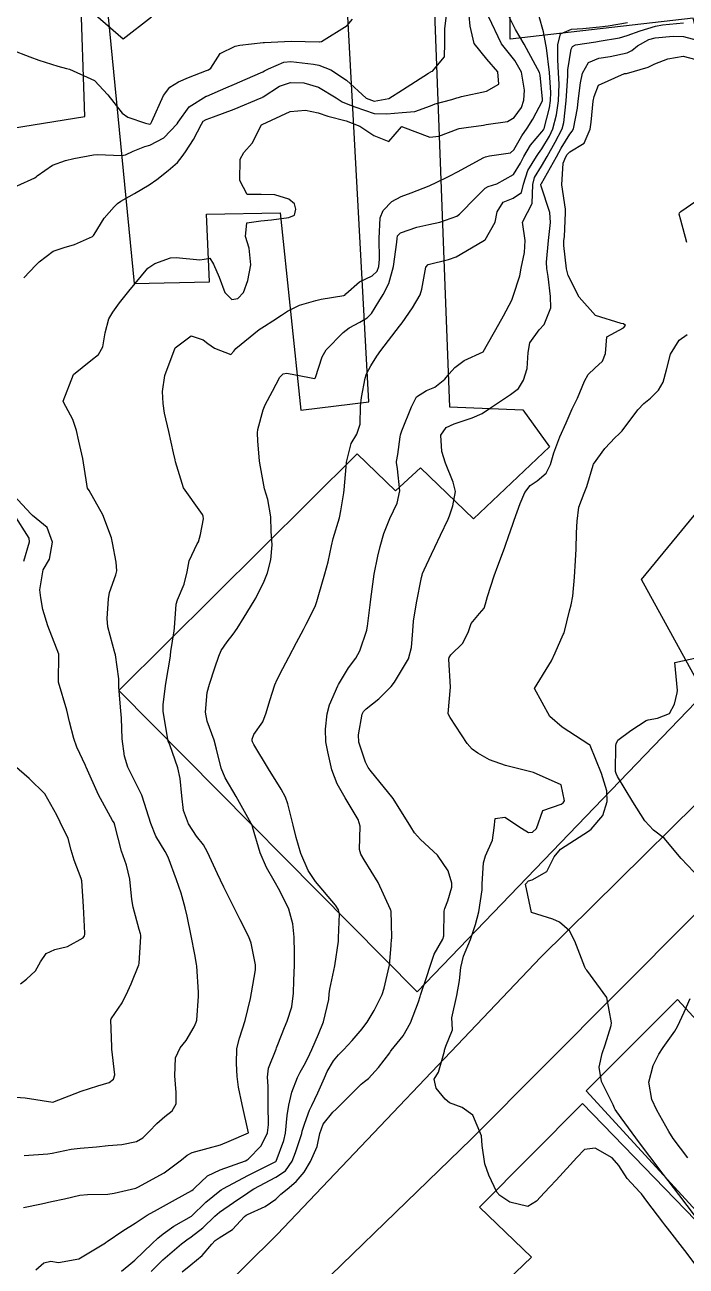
# Model space of a CAD drawing. Header units: metres. Extents: x 318500 to 325275, y 7408834 to 7428799.
# Drawn here: x 323988.5 to 324035.7, y 7420244 to 7420332.6 of the extents above; entities that cross this region are included whole.
import ezdxf

# ---------------------------------------------------------------- set-up
doc = ezdxf.new("R2010")
doc.units = ezdxf.units.M
doc.header["$MEASUREMENT"] = 0
for name, color, linetype in [('Curvas de Nivel 1m', 11, 'Continuous'), ('Curvas de Nivel 5m', 15, 'Continuous'), ('Edificações', 30, 'Continuous'), ('Vias Primárias', 230, 'Continuous')]:
    doc.layers.add(name, color=color, linetype=linetype)

msp = doc.modelspace()

# ---------------------------------------------------------------- linework, layer by layer
at = {"layer": 'Curvas de Nivel 1m', "flags": 128}
for points, elevation in [([(323987.517, 7420330.876), (323988.875, 7420330.361), (323989.506, 7420330.134), (323990.872, 7420329.699), (323991.498, 7420329.537), (323991.692, 7420329.492), (323993.485, 7420328.678), (323994.435, 7420327.65), (323995.457, 7420326.342), (323995.863, 7420326.042), (323997.13, 7420325.615), (323997.449, 7420325.56), (323997.487, 7420325.572), (323997.519, 7420325.609), (323997.587, 7420325.743), (323998.422, 7420327.596), (323998.873, 7420328.196), (323999.485, 7420328.576), (324000.188, 7420328.874), (324001.497, 7420329.38), (324001.625, 7420329.432), (324001.79, 7420329.556), (324002.469, 7420330.592), (324003.524, 7420331.118), (324003.864, 7420331.185), (324005.528, 7420331.393), (324005.63, 7420331.397), (324007.53, 7420331.48), (324009.53, 7420331.427), (324009.552, 7420331.427), (324009.698, 7420331.447), (324011.542, 7420332.59), (324011.907, 7420333.056)], 749), ([(323988.417, 7420248.165), (323989.69, 7420248.429), (323990.423, 7420248.584), (323991.335, 7420248.768), (323992.431, 7420249.028), (323992.991, 7420249.092), (323994.432, 7420249.113), (323994.882, 7420249.177), (323996.439, 7420249.543), (323996.486, 7420249.562), (323996.592, 7420249.608), (323998.451, 7420250.641), (323999.693, 7420251.562), (324000.114, 7420251.906), (324000.468, 7420252.095), (324001.604, 7420252.408), (324002.477, 7420252.64), (324003.11, 7420252.891), (324004.49, 7420253.5), (324004.024, 7420255.507), (324003.766, 7420256.745), (324003.674, 7420257.513), (324003.624, 7420258.444), (324003.663, 7420259.514), (324003.84, 7420260.252), (324004.257, 7420261.505), (324004.616, 7420263.081), (324004.692, 7420263.499), (324004.996, 7420265.143), (324004.996, 7420265.495), (324004.673, 7420267.047), (324004.506, 7420267.503), (324003.884, 7420268.704), (324003.477, 7420269.518), (324002.723, 7420271.031), (324002.488, 7420271.532), (324002.27, 7420272.004), (324001.566, 7420273.548), (324001.274, 7420274.061), (324000.771, 7420274.68), (324000.189, 7420275.566), (323999.853, 7420276.51), (323999.712, 7420277.571), (323999.597, 7420278.804), (323999.428, 7420279.574), (323998.856, 7420281.211), (323998.755, 7420281.478), (323998.727, 7420281.582), (323998.698, 7420281.747), (323998.392, 7420283.587), (323998.383, 7420284.103), (323998.58, 7420285.585), (323998.904, 7420287.544), (323998.903, 7420287.581), (323998.908, 7420287.613), (323998.944, 7420287.878), (323999.182, 7420289.363), (323999.205, 7420289.578), (323999.321, 7420291.251), (323999.403, 7420291.576), (323999.894, 7420292.688), (324000.115, 7420293.569), (324000.255, 7420294.344), (324000.825, 7420295.562), (324000.906, 7420295.707), (324001.06, 7420296.234), (324001.273, 7420297.361), (324001.254, 7420297.557), (324001.199, 7420297.677), (324001.083, 7420297.823), (323999.842, 7420299.573), (323999.268, 7420301.438), (323999.245, 7420301.579), (323999.137, 7420302.066), (323998.784, 7420303.586), (323998.488, 7420304.905), (323998.38, 7420305.592), (323998.342, 7420306.444), (323998.521, 7420307.59), (323999.24, 7420309.58), (324000.385, 7420310.432), (324001.246, 7420310.135), (324001.573, 7420309.884), (324002.064, 7420309.548), (324003.234, 7420309.105), (324003.43, 7420309.334), (324003.578, 7420309.525), (324005.254, 7420310.876), (324005.628, 7420311.125), (324006.211, 7420311.49), (324006.846, 7420311.905), (324007.271, 7420312.19), (324008.134, 7420312.61), (324009.283, 7420312.956), (324009.679, 7420313.049), (324011.288, 7420313.315), (324011.364, 7420313.345), (324011.434, 7420313.419), (324012.414, 7420314.298), (324013.31, 7420314.707), (324013.671, 7420315.038), (324013.788, 7420315.393), (324013.831, 7420315.899), (324013.81, 7420317.393), (324013.886, 7420318.868), (324014.091, 7420319.389), (324014.725, 7420320.035), (324015.385, 7420320.384), (324016.114, 7420320.634), (324017.397, 7420321.154), (324017.524, 7420321.213), (324017.804, 7420321.336), (324018.871, 7420321.86), (324019.408, 7420322.152), (324021.298, 7420323.171), (324021.419, 7420323.219), (324021.691, 7420323.286), (324023.189, 7420323.498), (324023.427, 7420323.724), (324023.997, 7420324.706), (324024.378, 7420325.256), (324024.803, 7420325.906), (324025.48, 7420327.212), (324025.486, 7420327.234), (324025.481, 7420327.346), (324025.313, 7420329.057), (324025.259, 7420329.244), (324024.986, 7420329.77), (324024.165, 7420331.26), (324023.546, 7420332.305), (324023.078, 7420333.275)], 753), ([(323988.447, 7420314.58), (323989.308, 7420315.476), (323989.534, 7420315.717), (323990.538, 7420316.486), (323991.326, 7420316.735), (323992.061, 7420316.947), (323993.338, 7420317.515), (323993.411, 7420317.587), (323993.454, 7420317.659), (323994.185, 7420318.825), (323994.886, 7420319.645), (323995.134, 7420319.881), (323995.374, 7420320.059), (323996.344, 7420320.59), (323997.386, 7420321.218), (323997.931, 7420321.602), (323998.753, 7420322.236), (323999.409, 7420322.817), (323999.754, 7420323.237), (323999.977, 7420323.574), (324000.545, 7420324.457), (324001.127, 7420325.563), (324001.259, 7420325.755), (324001.453, 7420325.877), (324001.975, 7420326.072), (324003.461, 7420326.622), (324005.399, 7420327.43), (324005.47, 7420327.459), (324005.495, 7420327.474), (324005.529, 7420327.499), (324006.697, 7420328.273), (324007.486, 7420328.53), (324008.441, 7420328.51), (324009.481, 7420328.196), (324010.757, 7420327.431), (324011.185, 7420327.142), (324011.466, 7420327.034), (324012.087, 7420326.79), (324013.459, 7420326.31), (324014.372, 7420326.295), (324015.465, 7420326.392), (324016.363, 7420326.46), (324017.473, 7420326.853), (324017.815, 7420326.996), (324019.009, 7420327.325), (324019.369, 7420327.433), (324019.481, 7420327.465), (324019.687, 7420327.522), (324021.486, 7420327.901), (324022.364, 7420328.409), (324022.287, 7420329.282), (324021.514, 7420330.19), (324020.61, 7420331.304), (324020.311, 7420332.547), (324020.248, 7420333.31)], 751), ([(323988.463, 7420251.883), (323990.164, 7420251.994), (323990.465, 7420252.033), (323991.821, 7420252.319), (323992.471, 7420252.398), (323993.634, 7420252.481), (323994.474, 7420252.577), (323995.431, 7420252.665), (323996.479, 7420252.866), (323996.941, 7420253.145), (323997.393, 7420253.596), (323997.93, 7420254.157), (323998.506, 7420254.649), (323999.022, 7420255.062), (323999.325, 7420255.568), (323999.326, 7420256.366), (323999.228, 7420257.57), (323999.279, 7420258.85), (323999.615, 7420259.564), (324000.041, 7420260.095), (324000.593, 7420261.059), (324000.746, 7420261.4), (324000.785, 7420261.548), (324000.905, 7420263.26), (324000.908, 7420263.547), (324000.802, 7420265.394), (324000.78, 7420265.549), (324000.66, 7420266.235), (324000.401, 7420267.554), (324000.102, 7420268.966), (323999.97, 7420269.561), (323999.678, 7420270.604), (323999.344, 7420271.571), (323998.754, 7420273.179), (323998.543, 7420273.583), (323997.874, 7420274.697), (323997.508, 7420275.599), (323996.884, 7420277.534), (323996.858, 7420277.609), (323996.812, 7420277.719), (323995.878, 7420279.624), (323995.625, 7420280.406), (323995.459, 7420281.631), (323995.407, 7420283.107), (323995.377, 7420283.633), (323995.218, 7420285.333), (323995.217, 7420285.636), (323995.22, 7420285.932), (323994.976, 7420287.639), (323994.942, 7420287.781), (323994.428, 7420289.645), (323994.393, 7420290.231), (323994.487, 7420291.645), (323994.566, 7420292.082), (323995.017, 7420293.36), (323995.076, 7420293.639), (323995.029, 7420294.259), (323994.778, 7420295.643), (323994.691, 7420296.008), (323994.086, 7420297.65), (323993.097, 7420299.378), (323992.99, 7420299.552), (323992.954, 7420299.662), (323992.931, 7420299.834), (323992.662, 7420301.667), (323992.378, 7420302.907), (323992.195, 7420303.674), (323991.945, 7420304.461), (323991.282, 7420305.688), (323991.257, 7420305.765), (323991.986, 7420307.678), (323993.22, 7420308.671), (323993.782, 7420309.097), (323994.088, 7420309.651), (323994.259, 7420310.635), (323994.52, 7420311.647), (323994.785, 7420312.127), (323995.277, 7420312.784), (323995.654, 7420313.265), (323995.941, 7420313.63), (323997.306, 7420315.254), (323997.786, 7420315.603), (323998.904, 7420315.999), (323999.317, 7420316.033), (324001.01, 7420315.867), (324001.315, 7420315.907), (324001.73, 7420315.968), (324001.977, 7420315.55), (324002.387, 7420314.624), (324002.8, 7420313.537), (324003.283, 7420313.036), (324003.713, 7420313.094), (324004.121, 7420313.518), (324004.429, 7420314.387), (324004.648, 7420315.51), (324004.521, 7420316.701), (324004.259, 7420317.516), (324004.363, 7420318.507), (324005.357, 7420318.643), (324006.128, 7420318.723), (324007.361, 7420318.888), (324007.78, 7420319.058), (324007.865, 7420319.473), (324007.759, 7420319.858), (324007.377, 7420320.199), (324006.357, 7420320.513), (324005.38, 7420320.531), (324004.4, 7420320.535), (324003.863, 7420321.523), (324003.879, 7420323.057), (324004.147, 7420323.519), (324004.741, 7420324.2), (324005.424, 7420325.5), (324005.45, 7420325.518), (324006.804, 7420326.139), (324007.46, 7420326.465), (324008.553, 7420326.556), (324009.459, 7420326.359), (324010.15, 7420326.133), (324011.454, 7420325.788), (324012.443, 7420325.41), (324013.44, 7420324.737), (324014.507, 7420324.31), (324015.412, 7420325.371), (324015.45, 7420325.375), (324015.495, 7420325.369), (324017.439, 7420324.629), (324018.071, 7420324.703), (324019.448, 7420325.212), (324019.534, 7420325.233), (324020.023, 7420325.311), (324021.258, 7420325.488), (324021.453, 7420325.518), (324022.982, 7420325.75), (324023.461, 7420326.024), (324023.983, 7420326.752), (324024.161, 7420327.26), (324024.198, 7420327.971), (324023.975, 7420329.263), (324023.512, 7420330.101), (324022.566, 7420331.28), (324021.615, 7420333.234)], 752), ([(323989.296, 7420243.701), (323989.857, 7420244.203), (323990.366, 7420244.317), (323990.914, 7420244.23), (323992.368, 7420244.495), (323994.279, 7420245.632), (323994.331, 7420245.681), (323994.381, 7420245.722), (323995.512, 7420246.5), (323996.401, 7420247.034), (323996.743, 7420247.267), (323997.24, 7420247.598), (323997.99, 7420248.012), (323998.42, 7420248.25), (323999.263, 7420248.732), (324000.437, 7420249.377), (324000.539, 7420249.449), (324000.633, 7420249.548), (324001.561, 7420250.427), (324002.453, 7420250.839), (324004.263, 7420251.503), (324004.397, 7420251.565), (324004.462, 7420251.613), (324005.393, 7420252.57), (324005.852, 7420253.48), (324005.912, 7420254.065), (324005.879, 7420255.48), (324005.881, 7420256.827), (324005.852, 7420257.48), (324005.913, 7420258.116), (324006.452, 7420259.472), (324006.486, 7420259.556), (324006.575, 7420259.799), (324007.049, 7420261.01), (324007.257, 7420261.463), (324007.589, 7420262.482), (324007.689, 7420263.459), (324007.73, 7420264.363), (324007.77, 7420265.459), (324007.773, 7420266.354), (324007.749, 7420267.464), (324007.657, 7420268.433), (324007.367, 7420269.47), (324006.72, 7420270.79), (324006.327, 7420271.484), (324005.782, 7420272.452), (324005.309, 7420273.495), (324004.779, 7420275.356), (324004.746, 7420275.467), (324004.735, 7420275.501), (324004.685, 7420275.598), (324003.611, 7420277.518), (324002.83, 7420278.852), (324002.541, 7420279.534), (324002.209, 7420280.895), (324002.029, 7420281.542), (324001.532, 7420282.898), (324001.404, 7420283.552), (324001.521, 7420284.941), (324001.688, 7420285.548), (324002.089, 7420286.7), (324002.366, 7420287.539), (324002.542, 7420287.94), (324002.955, 7420288.562), (324003.381, 7420289.107), (324003.67, 7420289.52), (324004.168, 7420290.326), (324004.894, 7420291.502), (324005.002, 7420291.689), (324005.615, 7420292.893), (324005.842, 7420293.492), (324006.089, 7420294.435), (324006.166, 7420295.489), (324006.104, 7420296.45), (324006.083, 7420297.49), (324005.857, 7420298.728), (324005.637, 7420299.495), (324005.288, 7420301.339), (324005.267, 7420301.499), (324005.151, 7420302.904), (324005.132, 7420303.5), (324005.162, 7420303.727), (324005.536, 7420305.137), (324005.687, 7420305.495), (324006.209, 7420306.475), (324006.727, 7420307.485), (324006.972, 7420307.724), (324007.214, 7420307.76), (324008.843, 7420307.455), (324009.209, 7420307.391), (324009.254, 7420307.405), (324009.279, 7420307.449), (324009.736, 7420308.938), (324010.034, 7420309.438), (324011.252, 7420310.658), (324011.681, 7420310.99), (324012.426, 7420311.408), (324012.956, 7420311.712), (324013.269, 7420312.025), (324013.794, 7420312.881), (324014.1, 7420313.388), (324014.517, 7420314.167), (324014.844, 7420315.377), (324015.085, 7420317.121), (324015.094, 7420317.374), (324015.133, 7420317.583), (324015.346, 7420317.787), (324016.512, 7420318.193), (324017.356, 7420318.385), (324018.139, 7420318.551), (324019.365, 7420318.986), (324019.563, 7420319.121), (324019.745, 7420319.314), (324020.544, 7420320.141), (324021.395, 7420320.972), (324021.595, 7420321.089), (324022.216, 7420321.278), (324023.407, 7420321.956), (324023.906, 7420322.764), (324024.143, 7420323.253), (324024.635, 7420324.049), (324025.446, 7420324.997), (324025.547, 7420325.14), (324025.59, 7420325.238), (324025.976, 7420326.729), (324026.05, 7420327.231), (324026.073, 7420327.818), (324025.979, 7420329.233), (324025.76, 7420331.003), (324025.726, 7420331.237), (324025.544, 7420332.152), (324025.247, 7420333.245)], 754), ([(323993.547, 7420333.352), (323995.53, 7420331.64), (323997.546, 7420333.217)], 748), ([(323997.543, 7420243.592), (323998.368, 7420244.426), (323999.697, 7420245.56), (324000.08, 7420245.859), (324000.388, 7420246.07), (324001.231, 7420246.708), (324002.091, 7420247.533), (324002.254, 7420247.69), (324002.414, 7420247.818), (324003.419, 7420248.521), (324004.436, 7420249.215), (324004.604, 7420249.331), (324004.861, 7420249.494), (324006.448, 7420250.319), (324007.138, 7420250.779), (324007.595, 7420251.459), (324007.837, 7420252.089), (324008.283, 7420253.452), (324008.329, 7420253.615), (324008.501, 7420254.175), (324008.853, 7420255.107), (324009.008, 7420255.443), (324009.445, 7420256.352), (324009.905, 7420257.43), (324010.107, 7420257.867), (324010.558, 7420258.633), (324010.916, 7420259.063), (324011.268, 7420259.41), (324011.893, 7420260.088), (324012.593, 7420260.917), (324012.802, 7420261.182), (324012.954, 7420261.386), (324013.454, 7420262.227), (324014.031, 7420263.379), (324014.181, 7420263.822), (324014.537, 7420265.372), (324014.549, 7420265.474), (324014.673, 7420266.872), (324014.709, 7420267.341), (324014.715, 7420267.369), (324014.712, 7420267.402), (324014.691, 7420268.44), (324014.664, 7420269.335), (324014.66, 7420269.371), (324014.631, 7420269.441), (324013.746, 7420271.385), (324012.754, 7420272.988), (324012.498, 7420273.403), (324012.424, 7420273.742), (324012.466, 7420275.403), (324012.308, 7420275.884), (324011.4, 7420277.414), (324010.825, 7420278.415), (324010.436, 7420279.426), (324010.14, 7420280.718), (324010.015, 7420281.433), (324009.976, 7420282.331), (324010.097, 7420283.432), (324010.259, 7420284.071), (324010.873, 7420285.421), (324010.921, 7420285.511), (324011.633, 7420286.713), (324012.144, 7420287.408), (324012.437, 7420287.916), (324012.93, 7420289.4), (324012.936, 7420289.435), (324012.974, 7420289.692), (324013.171, 7420291.224), (324013.193, 7420291.397), (324013.219, 7420291.614), (324013.464, 7420293.393), (324013.729, 7420294.7), (324013.885, 7420295.387), (324014.144, 7420296.304), (324014.577, 7420297.378), (324015.091, 7420298.47), (324015.301, 7420299.367), (324015.124, 7420300.938), (324015.052, 7420301.371), (324015.055, 7420301.447), (324015.139, 7420301.957), (324015.316, 7420303.209), (324015.343, 7420303.367), (324015.437, 7420303.641), (324016.13, 7420305.356), (324016.479, 7420306.062), (324017.198, 7420306.528), (324017.781, 7420306.755), (324018.503, 7420307.327), (324018.819, 7420307.721), (324019.223, 7420308.169), (324019.883, 7420308.657), (324021.24, 7420309.29), (324022.363, 7420311.273), (324022.69, 7420311.848), (324023.286, 7420312.974), (324023.357, 7420313.191), (324023.38, 7420313.259), (324023.852, 7420314.715), (324023.964, 7420315.254), (324024.202, 7420316.381), (324024.243, 7420317.251), (324024.059, 7420318.554), (324024.4, 7420319.25), (324024.746, 7420319.88), (324024.798, 7420321.246), (324024.904, 7420321.746), (324025.413, 7420322.555), (324025.822, 7420323.234), (324026.398, 7420324.263), (324026.877, 7420325.219), (324027.009, 7420325.664), (324027.183, 7420327.214), (324027.301, 7420329.016), (324027.296, 7420329.213), (324027.293, 7420329.423), (324027.525, 7420330.9), (324027.627, 7420331.11), (324027.848, 7420331.207), (324029.287, 7420331.439), (324029.534, 7420331.477), (324030.983, 7420331.724), (324031.541, 7420331.874), (324032.467, 7420332.226), (324033.551, 7420332.551), (324034.041, 7420332.637), (324035.555, 7420332.78)], 756), ([(323999.746, 7420243.559), (324000.365, 7420244.055), (324001.18, 7420244.734), (324001.857, 7420245.535), (324002.116, 7420245.8), (324002.387, 7420245.985), (324003.337, 7420246.575), (324004.205, 7420247.503), (324004.312, 7420247.601), (324004.412, 7420247.653), (324005.675, 7420248.227), (324006.429, 7420248.761), (324006.802, 7420249.099), (324007.251, 7420249.462), (324007.896, 7420250.005), (324008.452, 7420250.687), (324008.911, 7420251.443), (324009.398, 7420252.514), (324009.588, 7420253.434), (324009.821, 7420254.109), (324010.513, 7420254.979), (324010.754, 7420255.179), (324010.992, 7420255.413), (324012.536, 7420256.969), (324012.769, 7420257.156), (324013.054, 7420257.385), (324013.773, 7420258.157), (324014.568, 7420259.218), (324014.631, 7420259.308), (324014.682, 7420259.368), (324015.531, 7420260.411), (324016.044, 7420261.348), (324016.615, 7420262.85), (324016.736, 7420263.222), (324016.771, 7420263.338), (324017.253, 7420264.722), (324017.43, 7420265.332), (324017.737, 7420266.256), (324018.354, 7420267.323), (324018.445, 7420267.56), (324018.464, 7420269.322), (324018.497, 7420269.528), (324018.711, 7420270.058), (324019.002, 7420271.04), (324019.005, 7420271.316), (324018.743, 7420272.2), (324017.988, 7420273.328), (324016.771, 7420274.454), (324016.342, 7420274.913), (324016.067, 7420275.351), (324014.81, 7420277.37), (324013.182, 7420279.395), (324013.037, 7420279.592), (324012.846, 7420279.964), (324012.364, 7420281.405), (324012.339, 7420281.934), (324012.607, 7420283.403), (324012.696, 7420283.599), (324012.896, 7420283.79), (324013.796, 7420284.497), (324014.682, 7420285.374), (324014.923, 7420285.683), (324015.904, 7420287.356), (324016.136, 7420288.169), (324016.212, 7420289.351), (324016.279, 7420290.052), (324016.476, 7420291.348), (324016.847, 7420293.171), (324016.881, 7420293.342), (324016.915, 7420293.448), (324017.025, 7420293.703), (324017.558, 7420294.82), (324017.802, 7420295.332), (324018.207, 7420296.185), (324018.743, 7420297.323), (324018.841, 7420297.564), (324019.09, 7420298.295), (324019.271, 7420299.317), (324019.11, 7420299.98), (324018.557, 7420301.326), (324018.298, 7420302.173), (324018.228, 7420303.329), (324018.607, 7420303.884), (324019.168, 7420304.144), (324020.455, 7420304.583), (324021.176, 7420304.873), (324021.778, 7420305.281), (324023.195, 7420306.242), (324023.778, 7420306.678), (324024.13, 7420307.251), (324024.386, 7420308.085), (324024.46, 7420309.248), (324024.574, 7420309.92), (324025.256, 7420310.869), (324025.596, 7420311.235), (324026.074, 7420312.432), (324026.045, 7420313.229), (324025.883, 7420314.66), (324025.803, 7420315.233), (324025.779, 7420315.688), (324025.917, 7420317.231), (324026.06, 7420318.529), (324026.006, 7420319.23), (324025.398, 7420321.112), (324025.367, 7420321.24), (324025.372, 7420321.268), (324025.401, 7420321.318), (324026.486, 7420323.224), (324026.823, 7420323.825), (324027.444, 7420324.838), (324027.61, 7420325.046), (324027.685, 7420325.208), (324027.973, 7420326.704), (324028.039, 7420327.204), (324028.202, 7420328.493), (324028.344, 7420329.202), (324028.758, 7420329.95), (324029.516, 7420330.278), (324030.304, 7420330.392), (324031.522, 7420330.657), (324031.864, 7420330.816), (324032.279, 7420331.149), (324033.072, 7420331.602), (324033.539, 7420331.727), (324034.809, 7420331.849), (324035.541, 7420331.812), (324037.254, 7420331.364)], 757), ([(324036.376, 7420244.114), (324035.638, 7420245.088), (324034.406, 7420246.683), (324034.222, 7420246.917), (324034.081, 7420247.105), (324032.938, 7420248.617), (324032.547, 7420249.128), (324032.502, 7420249.19), (324032.441, 7420249.254), (324031.534, 7420250.227), (324030.939, 7420251.153), (324030.468, 7420251.716), (324029.252, 7420252.399), (324028.477, 7420252.306), (324027.931, 7420251.725), (324027.46, 7420251.195), (324026.449, 7420250.107), (324026.015, 7420249.643), (324025.624, 7420249.218), (324025.049, 7420248.605), (324024.425, 7420248.232), (324023.151, 7420248.527), (324022.436, 7420249.003), (324022.23, 7420249.263), (324021.644, 7420250.464), (324021.353, 7420251.277), (324021.182, 7420252.577), (324021.132, 7420253.28), (324020.512, 7420254.753), (324019.752, 7420255.298), (324018.852, 7420255.635), (324018.526, 7420255.901), (324017.892, 7420256.685), (324017.753, 7420257.328), (324018.058, 7420257.814), (324018.475, 7420259.321), (324018.488, 7420259.404), (324018.575, 7420259.675), (324019.058, 7420260.848), (324019.024, 7420261.314), (324019.01, 7420261.719), (324019.356, 7420263.309), (324019.566, 7420264.376), (324019.651, 7420265.305), (324019.85, 7420266.115), (324020.334, 7420267.295), (324020.691, 7420268.367), (324020.926, 7420269.287), (324021.165, 7420270.842), (324021.182, 7420271.283), (324021.261, 7420272.774), (324021.406, 7420273.28), (324021.904, 7420274.405), (324022.031, 7420275.271), (324022.103, 7420275.957), (324022.792, 7420276.042), (324023.991, 7420275.248), (324024.487, 7420274.953), (324024.777, 7420274.961), (324025.056, 7420275.236), (324025.513, 7420276.515), (324026.806, 7420276.961), (324026.957, 7420277.059), (324027.044, 7420277.206), (324026.827, 7420278.357), (324024.84, 7420279.24), (324022.845, 7420279.728), (324021.707, 7420280.135), (324020.853, 7420280.615), (324020.45, 7420280.89), (324020.1, 7420281.301), (324018.887, 7420283.152), (324018.793, 7420283.321), (324018.757, 7420283.457), (324018.92, 7420285.32), (324018.8, 7420287.321), (324018.815, 7420287.448), (324018.945, 7420287.644), (324019.795, 7420288.47), (324020.19, 7420289.302), (324020.395, 7420289.882), (324020.99, 7420290.602), (324021.317, 7420290.963), (324021.42, 7420291.284), (324021.543, 7420291.819), (324022.034, 7420293.275), (324022.296, 7420294.006), (324022.765, 7420295.264), (324022.843, 7420295.474), (324023.062, 7420296.089), (324023.362, 7420296.971), (324023.459, 7420297.256), (324023.887, 7420298.457), (324024.211, 7420299.249), (324024.605, 7420299.748), (324025.113, 7420300.082), (324025.737, 7420300.615), (324026.045, 7420301.226), (324026.285, 7420302.081), (324026.729, 7420303.216), (324027.17, 7420304.222), (324027.604, 7420305.204), (324027.971, 7420305.977), (324028.478, 7420307.191), (324028.74, 7420307.665), (324029.224, 7420308.123), (324029.778, 7420308.628), (324029.976, 7420309.173), (324030.066, 7420310.358), (324031.258, 7420311.004), (324031.41, 7420311.158), (324031.262, 7420311.287), (324031.112, 7420311.311), (324029.271, 7420311.891), (324028.108, 7420313.198), (324027.313, 7420314.735), (324027.192, 7420315.212), (324027.002, 7420316.881), (324027.012, 7420317.215), (324027.043, 7420317.516), (324027.137, 7420319.213), (324027.12, 7420319.467), (324026.875, 7420321.218), (324026.957, 7420322.758), (324027.153, 7420323.214), (324027.249, 7420323.386), (324027.426, 7420323.582), (324028.447, 7420324.187), (324028.893, 7420325.196), (324028.958, 7420325.694), (324029.108, 7420327.194), (324029.161, 7420327.516), (324029.491, 7420328.331), (324031.341, 7420329.162), (324031.485, 7420329.175), (324033.029, 7420329.615), (324033.511, 7420329.856), (324034.424, 7420330.213), (324035.52, 7420330.42), (324036.43, 7420330.182)], 758), ([(324035.791, 7420317.103), (324035.364, 7420318.689), (324035.236, 7420319.111), (324035.27, 7420319.213), (324035.373, 7420319.301), (324036.426, 7420320.053)], 759), ([(324036.417, 7420247.514), (324035.212, 7420249.092), (324034.455, 7420250.085), (324034.014, 7420250.658), (324033.667, 7420251.112), (324033.145, 7420251.795), (324032.483, 7420252.679), (324032.145, 7420253.135), (324031.093, 7420254.569), (324030.683, 7420255.158), (324030.626, 7420255.264), (324030.523, 7420255.487), (324029.702, 7420257.168), (324029.537, 7420258.188), (324029.755, 7420259.168), (324029.968, 7420259.777), (324030.385, 7420261.162), (324030.416, 7420261.348), (324030.089, 7420263.165), (324028.649, 7420265.104), (324028.587, 7420265.181), (324028.503, 7420265.331), (324027.787, 7420267.193), (324027.407, 7420267.919), (324026.693, 7420268.544), (324026.23, 7420268.751), (324024.7, 7420269.24), (324024.261, 7420271.245), (324024.476, 7420271.501), (324024.735, 7420271.572), (324025.801, 7420272.168), (324026.321, 7420273.217), (324026.765, 7420273.753), (324028.427, 7420274.835), (324028.779, 7420275.045), (324028.961, 7420275.178), (324029.792, 7420276.173), (324030.103, 7420277.167), (324030.068, 7420277.921), (324029.704, 7420279.171), (324028.887, 7420281.153), (324028.876, 7420281.18), (324028.86, 7420281.203), (324028.796, 7420281.246), (324026.879, 7420282.477), (324026.016, 7420283.223), (324024.92, 7420285.24), (324026.117, 7420287.222), (324026.385, 7420287.782), (324026.968, 7420289.081), (324027.009, 7420289.169), (324027.022, 7420289.209), (324027.413, 7420290.785), (324027.526, 7420291.202), (324027.641, 7420291.835), (324027.775, 7420293.199), (324027.85, 7420294.386), (324027.882, 7420295.198), (324027.915, 7420296.349), (324027.948, 7420297.197), (324028.089, 7420298.194), (324028.448, 7420299.19), (324028.637, 7420299.657), (324029.102, 7420301.18), (324029.108, 7420301.203), (324029.131, 7420301.251), (324029.933, 7420302.388), (324030.677, 7420303.165), (324030.931, 7420303.393), (324031.165, 7420303.651), (324032.302, 7420305.143), (324032.72, 7420305.604), (324033.193, 7420305.984), (324033.779, 7420306.543), (324034.106, 7420307.117), (324034.345, 7420307.991), (324034.632, 7420309.109), (324035.25, 7420310.115), (324035.816, 7420310.533)], 759), ([(323986.89, 7420256.101), (323988.523, 7420255.993), (323990.52, 7420255.69), (323992.528, 7420256.463), (323993.735, 7420256.845), (323994.535, 7420257.096), (323994.839, 7420257.325), (323994.928, 7420257.626), (323994.733, 7420259.463), (323994.715, 7420259.629), (323994.662, 7420261.566), (323994.679, 7420261.629), (323995.461, 7420262.772), (323995.861, 7420263.618), (323996.101, 7420264.142), (323996.648, 7420265.49), (323996.682, 7420265.577), (323996.685, 7420265.609), (323996.791, 7420267.496), (323996.79, 7420267.608), (323996.777, 7420267.705), (323996.684, 7420268.007), (323996.242, 7420269.615), (323996.154, 7420270.169), (323996.019, 7420271.617), (323995.761, 7420272.603), (323995.415, 7420273.623), (323994.932, 7420275.475), (323994.879, 7420275.629), (323994.783, 7420275.816), (323993.78, 7420277.65), (323992.891, 7420279.608), (323992.87, 7420279.66), (323992.841, 7420279.734), (323992.236, 7420281.051), (323992.008, 7420281.673), (323991.693, 7420282.863), (323991.516, 7420283.681), (323990.92, 7420285.69), (323990.94, 7420287.69), (323990.155, 7420289.702), (323989.808, 7420290.887), (323989.654, 7420291.71), (323989.573, 7420292.279), (323989.83, 7420293.708), (323990.27, 7420294.463), (323990.491, 7420295.698), (323990.101, 7420296.74), (323989.069, 7420297.601), (323988.935, 7420297.721), (323987.099, 7420299.701)], 751)]:
    msp.add_lwpolyline(points, dxfattribs=dict(at, elevation=elevation))
at = {"layer": 'Curvas de Nivel 5m', "flags": 128}
for points, elevation in [([(323987.968, 7420321.15), (323989.226, 7420321.722), (323989.323, 7420321.789), (323989.392, 7420321.856), (323990.482, 7420322.626), (323991.409, 7420322.953), (323992.005, 7420323.087), (323993.415, 7420323.358), (323993.7, 7420323.373), (323995.415, 7420323.313), (323995.689, 7420323.363), (323996.239, 7420323.628), (323997.088, 7420323.952), (323997.427, 7420324.048), (323998.447, 7420324.583), (323999.383, 7420325.581), (323999.451, 7420325.699), (324000.25, 7420326.784), (324001.47, 7420327.543), (324001.513, 7420327.559), (324002.871, 7420328.147), (324003.483, 7420328.413), (324004.258, 7420328.749), (324005.497, 7420329.298), (324005.633, 7420329.363), (324005.905, 7420329.496), (324007.009, 7420329.983), (324007.508, 7420330.031), (324009.122, 7420329.84), (324009.505, 7420329.761), (324010.374, 7420329.437), (324011.489, 7420328.701), (324012.887, 7420327.406), (324013.468, 7420327.205), (324014.499, 7420327.385), (324015.486, 7420328.004), (324017.341, 7420329.185), (324017.499, 7420329.282), (324017.537, 7420329.302), (324017.632, 7420329.339), (324018.485, 7420330.366), (324018.515, 7420331.335), (324018.517, 7420332.364), (324018.626, 7420333.334)], 750), ([(323995.415, 7420243.619), (323995.939, 7420244.04), (323996.368, 7420244.403), (323997.598, 7420245.592), (323998.002, 7420245.97), (323998.391, 7420246.281), (323999.148, 7420246.819), (324000.41, 7420247.55), (324001.43, 7420248.535), (324002.437, 7420249.357), (324002.537, 7420249.43), (324002.696, 7420249.526), (324004.449, 7420250.437), (324006.437, 7420251.448), (324006.46, 7420251.458), (324007.013, 7420252.934), (324007.132, 7420253.464), (324007.249, 7420254.722), (324007.36, 7420255.462), (324007.582, 7420256.406), (324007.99, 7420257.456), (324008.179, 7420257.82), (324008.556, 7420258.5), (324008.874, 7420259.137), (324009.01, 7420259.443), (324009.489, 7420260.533), (324009.838, 7420261.431), (324010.218, 7420263.027), (324010.256, 7420263.425), (324010.289, 7420263.761), (324010.65, 7420265.42), (324010.901, 7420267.194), (324010.924, 7420267.418), (324010.976, 7420269.139), (324010.914, 7420269.418), (324010.705, 7420269.763), (324009.269, 7420271.442), (324008.742, 7420272.228), (324008.215, 7420273.458), (324007.891, 7420274.583), (324007.672, 7420275.467), (324007.287, 7420276.989), (324007.123, 7420277.475), (324006.819, 7420278.054), (324005.913, 7420279.489), (324004.857, 7420281.241), (324004.778, 7420281.42), (324004.751, 7420281.502), (324004.74, 7420281.624), (324004.867, 7420281.937), (324005.513, 7420282.861), (324005.735, 7420283.492), (324006.012, 7420284.38), (324006.36, 7420285.486), (324006.523, 7420285.885), (324006.932, 7420286.66), (324007.355, 7420287.474), (324007.91, 7420288.511), (324008.421, 7420289.458), (324008.608, 7420289.823), (324008.987, 7420290.575), (324009.274, 7420291.168), (324009.37, 7420291.444), (324009.509, 7420291.947), (324009.94, 7420293.436), (324010.185, 7420294.281), (324010.42, 7420295.429), (324010.541, 7420295.944), (324010.976, 7420297.422), (324011.085, 7420297.935), (324011.291, 7420299.225), (324011.32, 7420299.418), (324011.464, 7420301.078), (324011.492, 7420301.416), (324011.823, 7420302.74), (324012.223, 7420303.409), (324012.461, 7420304.114), (324012.473, 7420305.407), (324012.563, 7420306.033), (324012.814, 7420307.404), (324012.903, 7420307.715), (324013.223, 7420308.29), (324013.654, 7420308.973), (324013.933, 7420309.39), (324015.258, 7420311.121), (324015.454, 7420311.367), (324016.207, 7420312.425), (324016.742, 7420313.348), (324016.872, 7420313.771), (324017.15, 7420315.343), (324017.322, 7420315.531), (324018.777, 7420315.874), (324019.327, 7420316.062), (324021.231, 7420317.184), (324021.34, 7420317.256), (324021.379, 7420317.289), (324022.094, 7420318.544), (324022.242, 7420319.277), (324022.674, 7420319.978), (324023.385, 7420320.272), (324023.973, 7420320.673), (324024.121, 7420321.253), (324024.427, 7420322.233), (324025.043, 7420323.244), (324025.201, 7420323.466), (324025.428, 7420323.797), (324025.972, 7420324.702), (324026.214, 7420325.229), (324026.482, 7420326.207), (324026.618, 7420327.223), (324026.678, 7420328.408), (324026.637, 7420329.223), (324026.581, 7420330.157), (324026.573, 7420331.224), (324026.766, 7420331.997), (324027.547, 7420332.33), (324028.357, 7420332.392), (324029.55, 7420332.493), (324030.166, 7420332.566), (324031.555, 7420332.809)], 755), ([(323988.434, 7420294.321), (323988.842, 7420295.722), (323988.811, 7420295.964), (323987.712, 7420297.734)], 750), ([(324036.739, 7420271.665), (324035.389, 7420273.094), (324034.767, 7420273.823), (324034.189, 7420274.524), (324033.416, 7420275.12), (324032.79, 7420275.77), (324031.931, 7420277.143), (324030.837, 7420278.94), (324030.735, 7420279.161), (324030.702, 7420279.301), (324030.726, 7420281.161), (324030.732, 7420281.292), (324030.866, 7420281.534), (324031.783, 7420282.24), (324032.887, 7420282.951), (324033.019, 7420282.997), (324033.684, 7420283.118), (324034.551, 7420283.449), (324034.905, 7420284.118), (324035.102, 7420284.914), (324035.125, 7420285.098), (324034.94, 7420287.1), (324036.577, 7420287.452)], 760), ([(323988.203, 7420264.14), (323988.631, 7420264.474), (323989.281, 7420265.063), (323989.639, 7420265.7), (323990.04, 7420266.315), (323990.664, 7420266.595), (323991.546, 7420266.797), (323992.676, 7420267.426), (323992.781, 7420267.555), (323992.797, 7420267.658), (323992.79, 7420267.767), (323992.7, 7420269.66), (323992.57, 7420271.505), (323992.531, 7420271.663), (323992.043, 7420272.964), (323991.823, 7420273.674), (323991.602, 7420274.511), (323991.026, 7420275.686), (323990.787, 7420276.177), (323989.947, 7420277.699), (323988.826, 7420278.81), (323987.744, 7420279.726)], 750), ([(324035.854, 7420251.708), (324034.824, 7420253.097), (324034.497, 7420253.595), (324033.646, 7420255.113), (324033.29, 7420255.881), (324033.066, 7420257.122), (324033.38, 7420258.296), (324033.801, 7420259.112), (324034.092, 7420259.593), (324034.587, 7420260.257), (324034.942, 7420260.749), (324035.134, 7420261.095), (324035.598, 7420262.102), (324036.017, 7420263.086)], 760)]:
    msp.add_lwpolyline(points, dxfattribs=dict(at, elevation=elevation))
at = {"layer": 'Edificações'}
for points in [[(324048.381, 7420346.777), (324049.563, 7420331.634), (324036.934, 7420330.384), (324036.247, 7420333.132), (324023.18, 7420331.634), (324023.09, 7420343.84)], [(324017.4, 7420343.59), (324018.527, 7420313.38), (324018.838, 7420305.36), (324024.076, 7420305.142), (324025.976, 7420302.504), (324020.543, 7420297.345), (324016.768, 7420300.994), (324014.991, 7420299.366), (324012.234, 7420301.997), (324012.234, 7420301.997), (323995.226, 7420285.092), (324016.534, 7420263.562), (324037.034, 7420284.878), (324032.556, 7420293.029), (324040.418, 7420302.572), (324047.582, 7420294.322), (324059.763, 7420306.739), (324057.388, 7420309.612), (324062.077, 7420313.672), (324054.199, 7420321.916), (324057.7, 7420322.89), (324057.075, 7420326.013), (324065.078, 7420326.887), (324061.948, 7420342.843)]]:
    msp.add_lwpolyline(points, dxfattribs=at)
for points in [[(324013.079, 7420305.726), (324011.073, 7420342.426), (323993.674, 7420341.267), (323996.312, 7420314.171), (324001.69, 7420314.276), (324001.479, 7420319.122), (324006.752, 7420319.227), (324008.228, 7420305.112), (324013.079, 7420305.726)], [(323992.799, 7420326.089), (323992.478, 7420335.315), (323984.595, 7420334.314), (323983.126, 7420339.319), (323977.581, 7420339.052), (323980.253, 7420321.902), (323984.796, 7420322.302), (323986.132, 7420325.038), (323992.799, 7420326.089)], [(324072.342, 7420224.466), (324064.916, 7420218.097), (324052.09, 7420233.307), (324044.881, 7420238.721), (324028.59, 7420256.502), (324035.116, 7420263.021), (324038.791, 7420259.049), (324042.541, 7420262.346), (324038.941, 7420266.018), (324041.266, 7420267.966), (324061.306, 7420247.567), (324056.506, 7420242.022), (324072.342, 7420224.466)], [(324042.502, 7420234.173), (324045.966, 7420237.393), (324028.349, 7420255.578), (324020.981, 7420248.173), (324024.686, 7420244.617), (324021.847, 7420241.878), (324031.372, 7420231.671), (324027.861, 7420228.102), (324031.758, 7420223.824), (324042.502, 7420234.173)]]:
    msp.add_lwpolyline(points, close=True, dxfattribs=at)
at = {"layer": 'Vias Primárias'}
for points in [[(323415.833, 7419583.302), (323419.047, 7419572.746), (323421.03, 7419562.086), (323421.351, 7419557.374), (323421.618, 7419546.016), (323420.655, 7419534.774), (323419.854, 7419529.552), (323419.495, 7419524.986, 0.238184), (323422.135, 7419522.665), (323425.333, 7419521.775), (323439.384, 7419519.04), (323447.038, 7419517.341, 0.392019), (323449.506, 7419518.783), (323449.894, 7419520.081), (323454.112, 7419536.783), (323456.933, 7419548.508), (323462.14, 7419572.405), (323463.204, 7419579.599, 0.075507), (323463.151, 7419593.445, 0), (323461.926, 7419601.304, 0.173993), (323443.828, 7419629.608, 0.279998), (323404.325, 7419640.182, 0.277838)], [(323958.451, 7420335.136), (323941.374, 7420330.109), (323938.065, 7420329.267, 0.31465), (323934.651, 7420325.309, 0.066989), (323934.92, 7420316.776, 0), (323936.242, 7420308.849), (323937.652, 7420304.582), (323941.581, 7420294.73, -0.266748), (323939.281, 7420278.615, 0), (323933.27, 7420270.921), (323925.552, 7420264.916), (323916.831, 7420257.269), (323908.786, 7420249.716), (323903.442, 7420244.43, 0.13903), (323898.134, 7420235.039), (323896.106, 7420227.945), (323893.312, 7420219.103), (323890.673, 7420210.164), (323887.449, 7420200.861), (323884.01, 7420191.678), (323880.203, 7420182.68), (323875.814, 7420174.941), (323874.488, 7420171.036), (323869.884, 7420161.124)], [(323715.644, 7420145.548, 0), (323709.04, 7420132.939)], [(323840.737, 7420005.613, 0), (323839.679, 7420000.995, -0.226003)], [(323831.088, 7420001.787, 0), (323833.844, 7420008.443, 0.220888)], [(324088.173, 7420268.461), (324082.879, 7420285.835), (324080.102, 7420294.45, 0.316703), (324075.774, 7420297.71), (324069.956, 7420298.348, 0.233807), (324063.357, 7420295.938), (324051.352, 7420284.23), (324036.148, 7420268.887), (324020.378, 7420253.046), (324005.747, 7420238.843), (323990.407, 7420223.367), (323977.622, 7420210.718), (323972.569, 7420212.206), (323985.435, 7420225.362), (324006.542, 7420246.239), (324025.357, 7420266.049), (324042.043, 7420282.513), (324058.273, 7420298.894), (324069.406, 7420310.717), (324071.668, 7420313.673, 0.186381), (324072.96, 7420318.092), (324071.156, 7420323.715), (324069.74, 7420328.89), (324064.849, 7420342.149, 0.276527)]]:
    msp.add_lwpolyline(points, format="xyb", dxfattribs=at)

doc.saveas('drawing.dxf')
